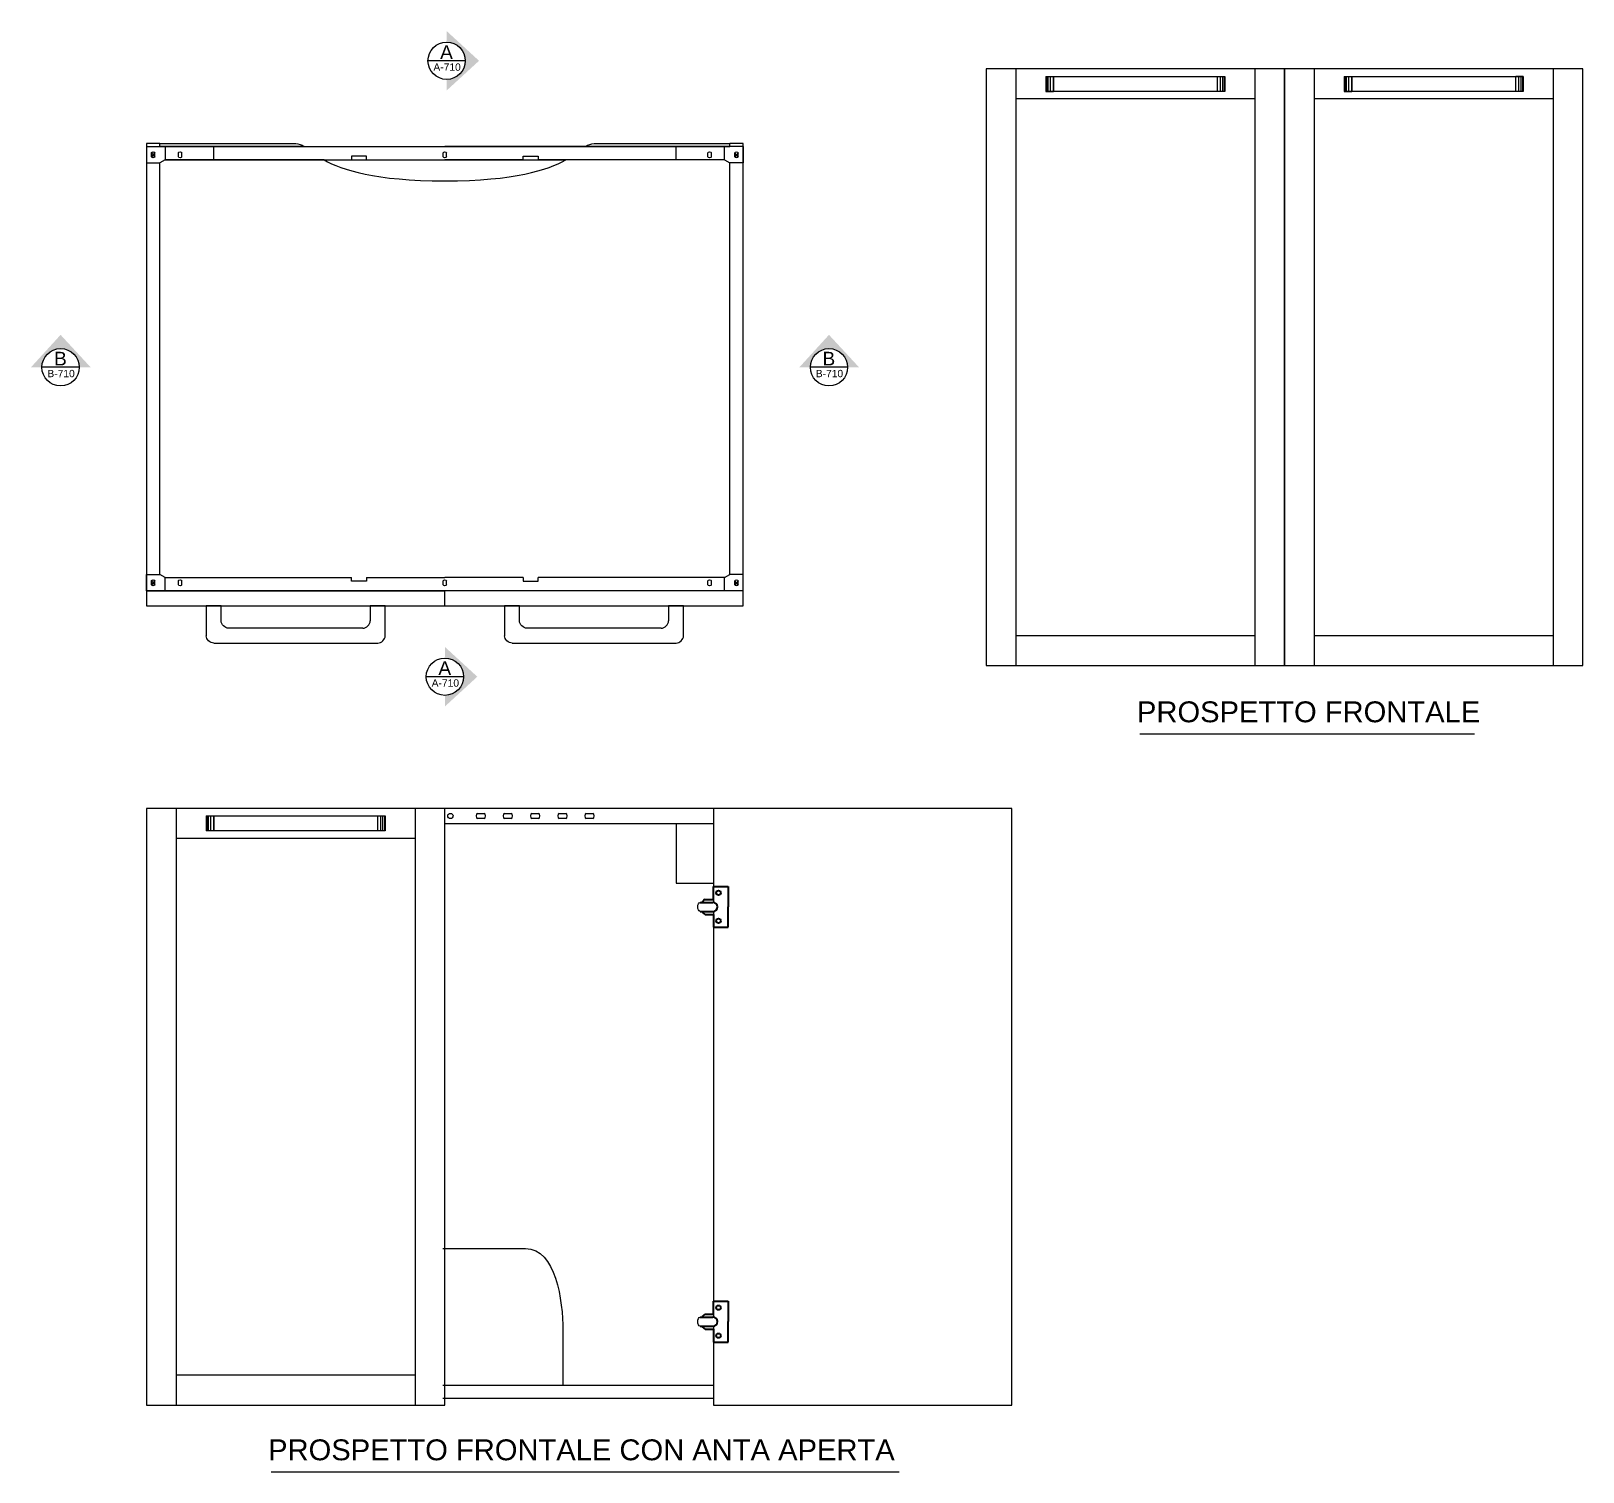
# Model space of a CAD drawing. Header units: millimetres. Extents: x 1499 to 3407, y -486 to 657.
# Drawn here: x 2741.2 to 2949.3, y 374.5 to 567.7 of the extents above; entities that cross this region are included whole.
import ezdxf
from ezdxf.enums import TextEntityAlignment as Align

# ---------------------------------------------------------------- set-up
doc = ezdxf.new("R2010")
doc.units = ezdxf.units.MM
for name, color, linetype, lineweight in [('A-FURN', 8, 'Continuous', 18), ('ante', 9, 'Continuous', 18), ('G-ANNO-DIM', 3, 'Continuous', 18), ('meccanismi', 4, 'Continuous', 18), ('viti', 2, 'Continuous', 18)]:
    doc.layers.add(name, color=color, linetype=linetype, lineweight=lineweight)
doc.styles.add('ARIAL', font='arial.ttf')
doc.styles.add('underline', font='arial.ttf')

# ---------------------------------------------------------------- blocks, each defined once
blk = doc.blocks.new('buchi')
at = {"layer": 'meccanismi'}
for p, q in [((2908.122182637481, 1714.861934265614), (2908.122182637481, 1715.761934265613)), ((2908.822182637489, 1715.761934265613), (2908.822182637489, 1714.861934265614))]:
    blk.add_line(p, q, dxfattribs=at)
for points in [[(2908.822182637489, 1715.761934265613), (2908.822182637489, 1715.99526759895), (2908.122182637481, 1715.99526759895), (2908.122182637481, 1715.761934265613)], [(2908.122182637481, 1714.861934265614), (2908.122182637481, 1714.628600932278), (2908.822182637489, 1714.628600932278), (2908.822182637489, 1714.861934265614)]]:
    blk.add_open_spline(points, degree=3, dxfattribs=at)

msp = doc.modelspace()

# ---------------------------------------------------------------- hatches: boundary and pattern name
at = {"layer": 'G-ANNO-DIM'}
h = msp.add_hatch(color=256, dxfattribs=at)
h.dxf.hatch_style = 1
h.paths.add_polyline_path([(2796.927257750725, 567.7095227121594), (2796.927257750725, 566.2189608113059, -1), (2796.927257750725, 561.2189608113059), (2796.927257750725, 559.7283989104525), (2801.27105881384, 563.7189608113059)])
h = msp.add_hatch(color=256, dxfattribs=at)
h.dxf.hatch_style = 1
edge = h.paths.add_edge_path()
edge.add_line((2741.202923543273, 522.6226215798984), (2742.66468876714, 522.6189050423026))
edge.add_arc((2745.164685951133, 522.6226935217938), 2.500000054509902, -0.0016487867570731396, 180.0868255855869, ccw=False)
edge.add_line((2747.664686004608, 522.6226215798984), (2749.18404734498, 522.6226215798984))
edge.add_line((2749.18404734498, 522.6226215798984), (2745.16468876714, 526.9664226430128))
edge.add_line((2745.16468876714, 526.9664226430128), (2741.202923543273, 522.6226215798984))
h = msp.add_hatch(color=256, dxfattribs=at)
h.dxf.hatch_style = 1
edge = h.paths.add_edge_path()
edge.add_line((2844.231775989263, 522.6226215798982), (2845.69354121313, 522.6189050423025))
edge.add_arc((2848.193538397123, 522.6226935217937), 2.500000054509902, -0.0016487867570731396, 180.0868255855869, ccw=False)
edge.add_line((2850.693538450598, 522.6226215798982), (2852.212899790969, 522.6226215798982))
edge.add_line((2852.212899790969, 522.6226215798982), (2848.19354121313, 526.9664226430127))
edge.add_line((2848.19354121313, 526.9664226430127), (2844.231775989263, 522.6226215798982))
h = msp.add_hatch(color=256, dxfattribs=at)
h.dxf.hatch_style = 1
h.paths.add_polyline_path([(2796.697257750726, 485.1095227121585), (2796.697257750726, 483.6189608113051, -1), (2796.697257750726, 478.6189608113051), (2796.697257750726, 477.1283989104517), (2801.04105881384, 481.1189608113051)])

# ---------------------------------------------------------------- linework, layer by layer
at = {"color": 4}
for p, q in [((2832.69354121313, 451.2611762341644), (2832.69354121313, 452.9959080720264)), ((2832.69354121313, 452.9959080720264), (2834.69354121313, 452.9959080720264)), ((2834.69354121313, 452.9959080720264), (2834.69354121313, 450.2527410201374)), ((2830.9028499919, 450.8550945948496), (2832.637832583306, 450.8550945948496)), ((2830.9028499919, 449.6503874454247), (2832.637832583306, 449.6503874454247)), ((2831.585034644163, 451.2611762341639), (2832.69354121313, 451.2611762341639)), ((2834.69354121313, 447.5095739682479), (2834.69354121313, 450.2527410201374)), ((2831.585034644163, 449.2443058061103), (2832.69354121313, 449.2443058061103)), ((2832.69354121313, 449.2443058061103), (2832.69354121313, 447.5095739682479)), ((2832.69354121313, 447.5095739682479), (2834.69354121313, 447.5095739682479)), ((2831.585034644163, 395.6345711522376), (2832.69354121313, 395.6345711522376)), ((2832.69354121313, 395.6345711522381), (2832.69354121313, 397.3693029901001)), ((2832.69354121313, 397.3693029901001), (2834.69354121313, 397.3693029901001)), ((2834.69354121313, 397.3693029901001), (2834.69354121313, 394.6261359382111)), ((2830.9028499919, 395.2284895129233), (2832.637832583306, 395.2284895129233)), ((2830.9028499919, 394.0237823634984), (2832.637832583306, 394.0237823634984)), ((2831.585034644163, 393.617700724184), (2832.69354121313, 393.617700724184)), ((2832.69354121313, 393.617700724184), (2832.69354121313, 391.8829688863216)), ((2834.69354121313, 391.8829688863216), (2834.69354121313, 394.6261359382111)), ((2832.69354121313, 391.8829688863216), (2834.69354121313, 391.8829688863216))]:
    msp.add_line(p, q, dxfattribs=at)
for centre in [(2833.374976116072, 452.1326165978408), (2833.374976116072, 448.3728654424335), (2833.374976116072, 396.5060115159145), (2833.374976116072, 392.7462603605072)]:
    msp.add_circle(centre, 0.3, dxfattribs=at)
for centre, radius, start, end in [((2832.219308708548, 450.2611762341639), 1.184189000435622, 122.3858965530597, 149.8980502998576), ((2832.219308708548, 450.2443058061103), 1.184189000435622, 210.1019497001424, 237.6141034469403), ((2832.637832583306, 450.2527410201374), 0.6023535747124242, 270, 90), ((2832.219308708548, 394.6345711522376), 1.184189000435622, 122.3858965530597, 149.8980502998576), ((2832.219308708548, 394.617700724184), 1.184189000435622, 210.1019497001424, 237.6141034469403), ((2832.637832583306, 394.6261359382111), 0.6023535747124242, 270, 90)]:
    msp.add_arc(centre, radius, start, end, dxfattribs=at)
at = {"layer": 'A-FURN'}
for p, q in [((2869.28929006949, 562.6189050423026), (2869.28929006949, 482.6189050423026)), ((2949.28929006949, 482.6189050423026), (2949.28929006949, 562.6189050423026)), ((2877.28929006949, 561.6189050423026), (2901.28929006949, 561.6189050423026)), ((2877.28929006949, 561.6189050423026), (2877.28929006949, 559.6189050423026)), ((2877.28929006949, 561.6189050423026), (2878.289290069488, 561.6189050423026)), ((2877.28929006949, 561.6189050423026), (2877.389290069489, 561.6189050423026)), ((2877.389290069489, 561.6189050423026), (2877.389290069489, 559.6189050423026)), ((2877.589290069489, 559.6189050423026), (2877.589290069489, 561.6189050423026)), ((2877.889290069489, 559.6189050423026), (2877.889290069489, 561.6189050423026)), ((2878.289290069488, 559.6189050423026), (2878.289290069488, 561.6189050423026)), ((2900.28929006949, 559.6189050423026), (2900.28929006949, 561.6189050423026)), ((2900.689290069489, 559.6189050423026), (2900.689290069489, 561.6189050423026)), ((2900.989290069489, 559.6189050423026), (2900.989290069489, 561.6189050423026)), ((2901.189290069489, 561.6189050423026), (2901.189290069489, 559.6189050423026)), ((2901.28929006949, 561.6189050423026), (2901.28929006949, 559.6189050423026)), ((2917.28929006949, 561.6189050423026), (2941.28929006949, 561.6189050423026)), ((2917.28929006949, 561.6189050423026), (2917.28929006949, 559.6189050423026)), ((2917.28929006949, 561.6189050423026), (2918.289290069488, 561.6189050423026)), ((2917.28929006949, 561.6189050423026), (2917.389290069489, 561.6189050423026)), ((2917.389290069489, 561.6189050423026), (2917.389290069489, 559.6189050423026)), ((2917.589290069489, 559.6189050423026), (2917.589290069489, 561.6189050423026)), ((2917.889290069489, 559.6189050423026), (2917.889290069489, 561.6189050423026)), ((2918.289290069488, 559.6189050423026), (2918.289290069488, 561.6189050423026)), ((2940.28929006949, 559.6189050423026), (2940.28929006949, 561.6189050423026)), ((2941.28929006949, 561.6189050423026), (2940.28929006949, 561.6189050423026)), ((2940.689290069489, 559.6189050423026), (2940.689290069489, 561.6189050423026)), ((2940.989290069489, 559.6189050423026), (2940.989290069489, 561.6189050423026)), ((2941.28929006949, 561.6189050423026), (2941.189290069489, 561.6189050423026)), ((2941.189290069489, 561.6189050423026), (2941.189290069489, 559.6189050423026)), ((2941.28929006949, 561.6189050423026), (2941.28929006949, 559.6189050423026)), ((2877.28929006949, 559.6189050423026), (2878.289290069488, 559.6189050423026)), ((2877.589290069489, 559.6189050423026), (2877.889290069489, 559.6189050423026)), ((2901.28929006949, 559.6189050423026), (2900.28929006949, 559.6189050423026)), ((2900.989290069489, 559.6189050423026), (2900.689290069489, 559.6189050423026)), ((2917.28929006949, 559.6189050423026), (2918.289290069488, 559.6189050423026)), ((2917.589290069489, 559.6189050423026), (2917.889290069489, 559.6189050423026)), ((2941.28929006949, 559.6189050423026), (2940.28929006949, 559.6189050423026)), ((2940.989290069489, 559.6189050423026), (2940.689290069489, 559.6189050423026)), ((2756.69354121313, 552.6189050423026), (2756.69354121313, 492.6189050423026)), ((2758.49354121313, 552.6189050423026), (2756.69354121313, 552.6189050423026)), ((2758.49354121313, 552.6189050423026), (2776.69354121313, 552.6189050423026)), ((2758.49354121313, 552.2189050423025), (2758.49354121313, 552.6189050423026)), ((2777.83438543851, 552.2189050423025), (2758.49354121313, 552.2189050423025)), ((2834.89354121313, 552.2189050423029), (2815.552696987751, 552.2189050423025)), ((2816.69354121313, 552.6189050423026), (2834.89354121313, 552.6189050423026)), ((2834.89354121313, 552.2189050423034), (2834.89354121313, 552.6189050423026)), ((2836.69354121313, 552.6189050423026), (2834.89354121313, 552.6189050423026)), ((2836.69354121313, 492.6189050423026), (2836.69354121313, 552.6189050423026)), ((2758.49354121313, 494.8189050423028), (2758.49354121313, 550.0189050423031)), ((2780.493577640104, 550.4189050423023), (2759.193541213132, 550.4189050423023)), ((2834.193541213128, 550.4189050423023), (2812.893504786156, 550.4189050423023)), ((2834.89354121313, 494.8189050423033), (2834.89354121313, 550.0189050423027)), ((2834.89354121313, 492.6189050423026), (2758.69354121313, 492.6189050423026)), ((2764.692954385807, 490.6189050423026), (2764.692954385807, 486.6189050423026)), ((2766.692954385807, 490.6189050423026), (2764.692954385807, 490.6189050423026)), ((2766.692954385807, 488.6189050423026), (2766.692954385807, 490.6189050423026)), ((2788.692954385807, 490.6189050423026), (2786.692954385807, 490.6189050423026)), ((2786.692954385807, 490.6189050423026), (2786.692954385807, 488.6189050423026)), ((2788.692954385807, 486.6189050423026), (2788.692954385807, 490.6189050423026)), ((2804.692954385807, 490.6189050423026), (2804.692954385807, 486.6189050423026)), ((2806.692954385807, 490.6189050423026), (2804.692954385807, 490.6189050423026)), ((2806.692954385807, 488.6189050423026), (2806.692954385807, 490.6189050423026)), ((2826.692954385807, 490.6189050423026), (2826.692954385807, 488.6189050423026)), ((2828.692954385807, 490.6189050423026), (2826.692954385807, 490.6189050423026)), ((2828.692954385807, 486.6189050423026), (2828.692954385807, 490.6189050423026)), ((2785.692954385807, 487.6189050423026), (2767.692954385807, 487.6189050423026)), ((2825.692954385807, 487.6189050423026), (2807.692954385807, 487.6189050423026)), ((2765.692954385807, 485.6189050423026), (2787.692954385807, 485.6189050423026)), ((2805.692954385807, 485.6189050423026), (2827.692954385807, 485.6189050423026)), ((2756.69354121313, 463.439438479174), (2756.69354121313, 383.439438479174)), ((2764.69354121313, 462.439438479174), (2788.69354121313, 462.439438479174)), ((2764.69354121313, 462.439438479174), (2764.69354121313, 460.439438479174)), ((2764.69354121313, 462.439438479174), (2765.693541213128, 462.439438479174)), ((2764.69354121313, 462.439438479174), (2764.79354121313, 462.439438479174)), ((2764.79354121313, 462.439438479174), (2764.79354121313, 460.439438479174)), ((2764.993541213129, 460.439438479174), (2764.993541213129, 462.439438479174)), ((2765.29354121313, 460.439438479174), (2765.29354121313, 462.439438479174)), ((2765.693541213128, 460.439438479174), (2765.693541213128, 462.439438479174)), ((2787.69354121313, 460.439438479174), (2787.69354121313, 462.439438479174)), ((2788.09354121313, 460.439438479174), (2788.09354121313, 462.439438479174)), ((2788.39354121313, 460.439438479174), (2788.39354121313, 462.439438479174)), ((2788.59354121313, 462.439438479174), (2788.59354121313, 460.439438479174)), ((2788.69354121313, 462.439438479174), (2788.69354121313, 460.439438479174)), ((2796.432244381017, 404.439438479174), (2807.517492388895, 404.439438479174)), ((2812.517492388896, 393.4394384791735), (2812.517492388896, 386.1108249534109)), ((2796.432244381017, 386.1108249534109), (2832.69354121313, 386.1108249534109)), ((2756.69354121313, 383.439438479174), (2758.49354121313, 383.439438479174)), ((2832.69354121313, 384.3108249534107), (2796.432244381017, 384.3108249534107))]:
    msp.add_line(p, q, dxfattribs=at)
for points in [[(2869.28929006949, 482.6189050423026), (2909.28929006949, 482.6189050423026), (2909.28929006949, 562.6189050423026), (2869.28929006949, 562.6189050423026), (2869.28929006949, 482.6189050423026)], [(2873.28929006949, 482.6189050423026), (2873.28929006949, 562.6189050423026)], [(2909.28929006949, 562.6189050423026), (2905.28929006949, 562.6189050423026)], [(2905.28929006949, 562.6189050423026), (2905.28929006949, 482.6189050423026)], [(2909.28929006949, 482.6189050423026), (2949.28929006949, 482.6189050423026), (2949.28929006949, 562.6189050423026), (2909.28929006949, 562.6189050423026), (2909.28929006949, 482.6189050423026)], [(2913.28929006949, 482.6189050423026), (2913.28929006949, 562.6189050423026)], [(2949.28929006949, 562.6189050423026), (2945.28929006949, 562.6189050423026)], [(2945.28929006949, 562.6189050423026), (2945.28929006949, 482.6189050423026)], [(2878.28929006949, 561.6189050423026), (2878.28929006949, 559.6189050423026)], [(2878.28929006949, 561.6189050423026), (2878.28929006949, 559.6189050423026)], [(2878.289290069488, 561.6189050423026), (2878.289290069488, 559.6189050423026)], [(2918.28929006949, 561.6189050423026), (2918.28929006949, 559.6189050423026)], [(2918.28929006949, 561.6189050423026), (2918.28929006949, 559.6189050423026)], [(2918.289290069488, 561.6189050423026), (2918.289290069488, 559.6189050423026)], [(2905.28929006949, 558.6189050423026), (2873.28929006949, 558.6189050423026)], [(2901.28929006949, 559.6189050423026), (2877.28929006949, 559.6189050423026)], [(2945.28929006949, 558.6189050423026), (2913.28929006949, 558.6189050423026)], [(2941.28929006949, 559.6189050423026), (2917.28929006949, 559.6189050423026)], [(2758.49354121313, 552.2189050423025), (2758.49354121313, 552.6189050423026)], [(2834.89354121313, 552.2189050423029), (2834.89354121313, 552.6189050423026)], [(2758.49354121313, 494.8189050423024), (2758.49354121313, 550.0189050423027)], [(2834.89354121313, 494.8189050423024), (2834.89354121313, 550.0189050423027)], [(2756.69354121313, 492.6189050423026), (2758.49354121313, 492.6189050423026)], [(2756.69354121313, 490.6189050423026), (2836.69354121313, 490.6189050423026), (2836.69354121313, 492.6189050423026), (2756.69354121313, 492.6189050423026), (2756.69354121313, 490.6189050423026)], [(2834.89354121313, 492.6189050423026), (2758.49354121313, 492.6189050423026)], [(2796.69354121313, 490.6189050423026), (2796.69354121313, 492.6189050423026)], [(2836.69354121313, 492.6189050423026), (2834.89354121313, 492.6189050423026)], [(2905.28929006949, 486.618905042303), (2873.28929006949, 486.618905042303)], [(2945.28929006949, 486.618905042303), (2913.28929006949, 486.618905042303)], [(2756.69354121313, 383.439438479174), (2796.69354121313, 383.439438479174), (2796.69354121313, 463.439438479174), (2756.69354121313, 463.439438479174), (2756.69354121313, 383.439438479174)], [(2760.69354121313, 383.439438479174), (2760.69354121313, 463.439438479174)], [(2765.69354121313, 462.439438479174), (2765.69354121313, 460.439438479174)], [(2765.69354121313, 462.439438479174), (2765.69354121313, 460.439438479174)], [(2765.693541213128, 462.439438479174), (2765.693541213128, 460.439438479174)], [(2792.69354121313, 463.439438479174), (2792.69354121313, 383.439438479174)], [(2832.69354121313, 383.439438479174), (2872.69354121313, 383.439438479174), (2872.69354121313, 463.439438479174), (2832.69354121313, 463.439438479174)], [(2832.69354121313, 463.439438479174), (2832.69354121313, 450.8525129580703)], [(2788.69354121313, 460.439438479174), (2764.69354121313, 460.439438479174)], [(2827.69354121313, 461.439438479174), (2827.69354121313, 453.439438479174), (2832.69354121313, 453.439438479174)], [(2792.69354121313, 459.439438479174), (2760.69354121313, 459.439438479174)], [(2832.69354121313, 449.6529690822044), (2832.69354121313, 395.225907876144)], [(2832.69354121313, 394.0263640002781), (2832.69354121313, 383.439438479174)], [(2792.69354121313, 387.4394384791744), (2760.69354121313, 387.4394384791744)]]:
    msp.add_lwpolyline(points, dxfattribs=at)
for points in [[(2776.69354121313, 552.618905042303), (2777.102864547402, 552.618905042303), (2777.449728190812, 552.4681140095217), (2777.834385438509, 552.2189050423017)], [(2780.493577640111, 550.4189050423166), (2782.924431613727, 549.0773968472939), (2787.319074904473, 547.6189659091947), (2796.692954385807, 547.6189050442093)], [(2796.693541213129, 547.618905042303), (2806.067824112829, 547.6189050423033), (2810.462600087332, 549.0773688537278), (2812.893504786148, 550.4189050423163)], [(2767.692954385807, 487.6189050423026), (2767.221549865016, 487.6189050423026), (2766.692954385807, 488.1475005215115), (2766.692954385807, 488.6189050423026)], [(2785.692954385807, 487.6189050423026), (2786.164358906598, 487.6189050423026), (2786.692954385807, 488.1475005215115), (2786.692954385807, 488.6189050423026)], [(2807.692954385807, 487.6189050423026), (2807.221549865016, 487.6189050423026), (2806.692954385807, 488.1475005215115), (2806.692954385807, 488.6189050423026)], [(2825.692954385807, 487.6189050423026), (2826.164358906598, 487.6189050423026), (2826.692954385807, 488.1475005215115), (2826.692954385807, 488.6189050423026)], [(2765.692954385807, 485.6189050423026), (2765.221549865016, 485.6189050423026), (2764.692954385807, 486.1475005215115), (2764.692954385807, 486.6189050423026)], [(2787.692954385807, 485.6189050423026), (2788.164358906598, 485.6189050423026), (2788.692954385807, 486.1475005215115), (2788.692954385807, 486.6189050423026)], [(2805.692954385807, 485.6189050423026), (2805.221549865016, 485.6189050423026), (2804.692954385807, 486.1475005215115), (2804.692954385807, 486.6189050423026)], [(2827.692954385807, 485.6189050423026), (2828.164358906598, 485.6189050423026), (2828.692954385807, 486.1475005215115), (2828.692954385807, 486.6189050423026)], [(2807.517492388895, 404.439438479174), (2811.545174380094, 404.439438479174), (2812.517492388896, 397.4671204703718), (2812.517492388896, 393.4394384791735)]]:
    msp.add_open_spline(points, degree=3, dxfattribs=at)
msp.add_open_spline([(2815.552696987751, 552.2189050423018), (2815.937354235449, 552.4681140095217), (2816.284217878859, 552.618905042303), (2816.69354121313, 552.618905042303), (2816.693543324009, 552.618905042303), (2816.693545434889, 552.6189050422994), (2816.693547545773, 552.6189050422912), (2816.693574108549, 552.6189050421871), (2816.693600671613, 552.6189050414363), (2816.693627234965, 552.618905040037)], degree=3, knots=[5.843097809050761, 5.843097809050761, 5.843097809050761, 5.843097809050761, 7.071067811865476, 7.071067811865476, 7.071067811865476, 7.071074144503363, 7.071074144503363, 7.071074144503363, 7.071153832705891, 7.071153832705891, 7.071153832705891, 7.071153832705891], dxfattribs=at)
at = {"layer": 'ante'}
msp.add_lwpolyline([(2796.69354121313, 463.439438479174), (2792.69354121313, 463.439438479174)], dxfattribs=at)
at = {"layer": 'G-ANNO-DIM'}
for p, q in [((2799.42354121313, 563.7189050423027), (2794.42354121313, 563.7189050423027)), ((2747.66468876714, 522.6189050423026), (2742.66468876714, 522.6189050423026)), ((2850.69354121313, 522.6189050423025), (2845.69354121313, 522.6189050423025)), ((2799.19354121313, 481.1189050423019), (2794.19354121313, 481.1189050423019)), ((2889.887883304656, 473.439567333895), (2934.75657906452, 473.439567333895)), ((2773.390178261306, 374.4680689009547), (2857.611842539277, 374.4680689009547))]:
    msp.add_line(p, q, dxfattribs=at)
for centre in [(2796.92354121313, 563.7189050423027), (2745.16468876714, 522.6189050423026), (2848.19354121313, 522.6189050423025), (2796.69354121313, 481.1189050423019)]:
    msp.add_circle(centre, 2.5, dxfattribs=at)
at = {"layer": 'meccanismi'}
for p, q in [((2756.69354121313, 552.2189050423025), (2756.69354121313, 550.0189050423027)), ((2756.69354121313, 552.2189050423025), (2796.69354121313, 552.2189050423029)), ((2758.493541213131, 552.2189050423025), (2834.893541213131, 552.2189050423025)), ((2765.693541213131, 550.4189050423023), (2765.693541213131, 552.2189050423025)), ((2836.69354121313, 552.2189050423025), (2796.69354121313, 552.2189050423029)), ((2827.693541213131, 550.4189050423023), (2827.693541213131, 552.2189050423025)), ((2836.69354121313, 552.2189050423025), (2836.69354121313, 550.0189050423027)), ((2756.69354121313, 550.0189050423027), (2758.49354121313, 550.0189050423027)), ((2757.36354121313, 550.8377939311921), (2757.36354121313, 551.4000161534135)), ((2757.82354121313, 550.8377939311921), (2757.82354121313, 551.4000161534135)), ((2759.193541213132, 550.4189050423023), (2758.49354121313, 550.0189050423027)), ((2760.963541213132, 550.8377939311921), (2760.963541213132, 551.4000161534135)), ((2761.423541213132, 550.8377939311921), (2761.423541213132, 551.4000161534135)), ((2786.193541213132, 550.4189050423023), (2786.193541213132, 550.9189050423023)), ((2786.193541213132, 550.4189050423023), (2796.69354121313, 550.4189050423023)), ((2796.46354121313, 550.8339050423023), (2796.46354121313, 551.3961272645237)), ((2807.193541213128, 550.4189050423023), (2796.69354121313, 550.4189050423023)), ((2796.92354121313, 550.8339050423023), (2796.92354121313, 551.3961272645237)), ((2807.193541213128, 550.4189050423023), (2807.193541213128, 550.9189050423023)), ((2831.963541213128, 550.8339050423023), (2831.963541213128, 551.3961272645237)), ((2832.423541213128, 550.8339050423023), (2832.423541213128, 551.3961272645237)), ((2834.193541213128, 550.4189050423023), (2834.89354121313, 550.0189050423027)), ((2836.69354121313, 550.0189050423027), (2834.89354121313, 550.0189050423027)), ((2835.563441448468, 550.8339050423023), (2835.563441448468, 551.3961272645237)), ((2836.023441448468, 550.8339050423023), (2836.023441448468, 551.3961272645237)), ((2756.69354121313, 492.6189050423026), (2756.69354121313, 494.8189050423024)), ((2756.69354121313, 494.8189050423024), (2758.49354121313, 494.8189050423024)), ((2757.36354121313, 493.4377939311911), (2757.36354121313, 494.0000161534125)), ((2757.82354121313, 493.4377939311911), (2757.82354121313, 494.0000161534125)), ((2759.193541213132, 494.4189050423028), (2758.49354121313, 494.8189050423024)), ((2760.963541213132, 493.4377939311911), (2760.963541213132, 494.0000161534125)), ((2761.423541213132, 493.4377939311911), (2761.423541213132, 494.0000161534125)), ((2786.193541213132, 494.4189050423028), (2786.193541213132, 493.9189050423028)), ((2786.193541213132, 494.4189050423028), (2796.69354121313, 494.4189050423028)), ((2796.46354121313, 493.4339050423013), (2796.46354121313, 493.9961272645227)), ((2807.193541213128, 494.4189050423028), (2796.69354121313, 494.4189050423028)), ((2796.92354121313, 493.4339050423013), (2796.92354121313, 493.9961272645227)), ((2807.193541213128, 494.4189050423028), (2807.193541213128, 493.9189050423028)), ((2831.963541213128, 493.4339050423013), (2831.963541213128, 493.9961272645227)), ((2832.423541213128, 493.4339050423013), (2832.423541213128, 493.9961272645227)), ((2834.193541213128, 494.4189050423028), (2834.89354121313, 494.8189050423024)), ((2836.69354121313, 494.8189050423024), (2834.89354121313, 494.8189050423024)), ((2835.563441448468, 493.4339050423013), (2835.563441448468, 493.9961272645227)), ((2836.023441448468, 493.4339050423013), (2836.023441448468, 493.9961272645227)), ((2836.69354121313, 492.6189050423026), (2836.69354121313, 494.8189050423024)), ((2756.69354121313, 492.6189050423026), (2796.69354121313, 492.6189050423021)), ((2836.69354121313, 492.6189050423026), (2796.69354121313, 492.6189050423021)), ((2832.69354121313, 463.439438479174), (2796.432244381017, 463.439438479174))]:
    msp.add_line(p, q, dxfattribs=at)
for points in [[(2759.193541213132, 552.2189050423025), (2759.193541213132, 550.4189050423023), (2784.193541213132, 550.4189050423023)], [(2834.193541213128, 550.4189050423037), (2834.193541213128, 552.2189050423038)], [(2759.193541213132, 550.4189050423023), (2812.893504786156, 550.4189050423023)], [(2786.193541213132, 550.9189050423023), (2784.193541213132, 550.9189050423023), (2784.193541213132, 550.4189050423023)], [(2807.193541213128, 550.9189050423023), (2809.193541213128, 550.9189050423023), (2809.193541213128, 550.4189050423023)], [(2834.193541213128, 550.4189050423023), (2809.193541213128, 550.4189050423023)], [(2759.193541213132, 492.6189050423026), (2759.193541213132, 494.4189050423028), (2784.193541213132, 494.4189050423028)], [(2786.193541213132, 493.9189050423028), (2784.193541213132, 493.9189050423028), (2784.193541213132, 494.4189050423028)], [(2807.193541213128, 493.9189050423028), (2809.193541213128, 493.9189050423028), (2809.193541213128, 494.4189050423028)], [(2834.193541213128, 492.6189050423026), (2834.193541213128, 494.4189050423028), (2809.193541213128, 494.4189050423028)], [(2796.69354121313, 461.4394384791731), (2832.69354121313, 461.439438479174)]]:
    msp.add_lwpolyline(points, dxfattribs=at)
msp.add_circle((2797.432244381017, 462.441266602199), 0.3500000000044565, dxfattribs=at)
for points in [[(2757.36354121313, 551.4000161534135), (2757.36354121313, 551.5533494867467), (2757.82354121313, 551.5533494867467), (2757.82354121313, 551.4000161534135)], [(2760.963541213132, 551.4000161534135), (2760.963541213132, 551.5533494867467), (2761.423541213132, 551.5533494867467), (2761.423541213132, 551.4000161534135)], [(2796.46354121313, 551.3961272645237), (2796.46354121313, 551.5494605978569), (2796.92354121313, 551.5494605978569), (2796.92354121313, 551.3961272645237)], [(2831.963541213128, 551.3961272645237), (2831.963541213128, 551.5494605978569), (2832.423541213128, 551.5494605978569), (2832.423541213128, 551.3961272645237)], [(2835.563441448468, 551.3961272645237), (2835.563441448468, 551.5494605978569), (2836.023441448468, 551.5494605978569), (2836.023441448468, 551.3961272645237)], [(2757.82354121313, 550.8377939311921), (2757.82354121313, 550.6844605978589), (2757.36354121313, 550.6844605978589), (2757.36354121313, 550.8377939311921)], [(2761.423541213132, 550.8377939311921), (2761.423541213132, 550.6844605978589), (2760.963541213132, 550.6844605978589), (2760.963541213132, 550.8377939311921)], [(2796.92354121313, 550.8339050423023), (2796.92354121313, 550.6805717089691), (2796.46354121313, 550.6805717089691), (2796.46354121313, 550.8339050423023)], [(2832.423541213128, 550.8339050423023), (2832.423541213128, 550.6805717089691), (2831.963541213128, 550.6805717089691), (2831.963541213128, 550.8339050423023)], [(2836.023441448468, 550.8339050423023), (2836.023441448468, 550.6805717089691), (2835.563441448468, 550.6805717089691), (2835.563441448468, 550.8339050423023)], [(2757.36354121313, 494.0000161534125), (2757.36354121313, 494.1533494867457), (2757.82354121313, 494.1533494867457), (2757.82354121313, 494.0000161534125)], [(2757.82354121313, 493.4377939311911), (2757.82354121313, 493.2844605978579), (2757.36354121313, 493.2844605978579), (2757.36354121313, 493.4377939311911)], [(2760.963541213132, 494.0000161534125), (2760.963541213132, 494.1533494867457), (2761.423541213132, 494.1533494867457), (2761.423541213132, 494.0000161534125)], [(2761.423541213132, 493.4377939311911), (2761.423541213132, 493.2844605978579), (2760.963541213132, 493.2844605978579), (2760.963541213132, 493.4377939311911)], [(2796.46354121313, 493.9961272645227), (2796.46354121313, 494.1494605978559), (2796.92354121313, 494.1494605978559), (2796.92354121313, 493.9961272645227)], [(2796.92354121313, 493.4339050423013), (2796.92354121313, 493.2805717089681), (2796.46354121313, 493.2805717089681), (2796.46354121313, 493.4339050423013)], [(2831.963541213128, 493.9961272645227), (2831.963541213128, 494.1494605978559), (2832.423541213128, 494.1494605978559), (2832.423541213128, 493.9961272645227)], [(2832.423541213128, 493.4339050423013), (2832.423541213128, 493.2805717089681), (2831.963541213128, 493.2805717089681), (2831.963541213128, 493.4339050423013)], [(2835.563441448468, 493.9961272645227), (2835.563441448468, 494.1494605978559), (2836.023441448468, 494.1494605978559), (2836.023441448468, 493.9961272645227)], [(2836.023441448468, 493.4339050423013), (2836.023441448468, 493.2805717089681), (2835.563441448468, 493.2805717089681), (2835.563441448468, 493.4339050423013)], [(2830.9028499919, 449.6503874454247), (2830.501280942092, 449.6503874454247), (2830.501280942092, 450.8550945948496), (2830.9028499919, 450.8550945948496)], [(2830.902849991905, 394.0237823634984), (2830.501280942096, 394.0237823634984), (2830.501280942096, 395.2284895129233), (2830.902849991905, 395.2284895129233)]]:
    msp.add_open_spline(points, degree=3, dxfattribs=at)
at = {"layer": 'viti'}
for p, q in [((2757.82354121313, 551.4000161534135), (2757.36354121313, 550.8377939311921)), ((2757.82354121313, 550.8377939311921), (2757.36354121313, 551.4000161534135)), ((2836.023441448468, 551.3961272645237), (2835.563441448468, 550.8339050423023)), ((2836.023441448468, 550.8339050423023), (2835.563441448468, 551.3961272645237)), ((2757.82354121313, 494.0000161534125), (2757.36354121313, 493.4377939311911)), ((2757.82354121313, 493.4377939311911), (2757.36354121313, 494.0000161534125)), ((2836.023441448468, 493.9961272645227), (2835.563441448468, 493.4339050423013)), ((2836.023441448468, 493.4339050423013), (2835.563441448468, 493.9961272645227))]:
    msp.add_line(p, q, dxfattribs=at)

# ---------------------------------------------------------------- block references
at = {"layer": 'meccanismi', "rotation": 90}
for p in [(4516.80788181451, -2446.032744158311), (4520.457881814511, -2446.032744158311), (4524.107881814514, -2446.032744158311), (4527.757881814519, -2446.032744158311), (4531.407881814523, -2446.032744158311)]:
    msp.add_blockref('buchi', p, dxfattribs=at)

# ---------------------------------------------------------------- texts
at = {"layer": 'G-ANNO-DIM', "style": 'underline'}
for s, p in [('PROSPETTO FRONTALE', (2889.489746848004, 475.0100278210043)), ('PROSPETTO FRONTALE CON ANTA APERTA', (2772.992041804654, 376.038529388064))]:
    msp.add_text(s, height=2.797183318726639, dxfattribs=at).set_placement(p)
at = {"layer": 'G-ANNO-DIM', "style": 'ARIAL'}
for tag, height, p in [('A', 1.827718865804652, (2796.906786657573, 564.8776599750832)), ('A-710', 0.9841563123563513, (2796.988467482151, 562.8755358517661)), ('B', 1.827718865804652, (2745.147934211584, 523.7776599750828)), ('B', 1.827718865804652, (2848.176786657573, 523.7776599750827)), ('B-710', 0.984156312356351, (2745.229615036161, 521.775535851766)), ('B-710', 0.984156312356351, (2848.258467482151, 521.7755358517659)), ('A', 1.827718865804652, (2796.676786657574, 482.2776599750824)), ('A-710', 0.9841563123563513, (2796.758467482151, 480.2755358517653))]:
    msp.add_attdef(tag, text='', height=height, dxfattribs=at).set_placement(p, align=Align.MIDDLE_CENTER)

doc.saveas('drawing.dxf')
